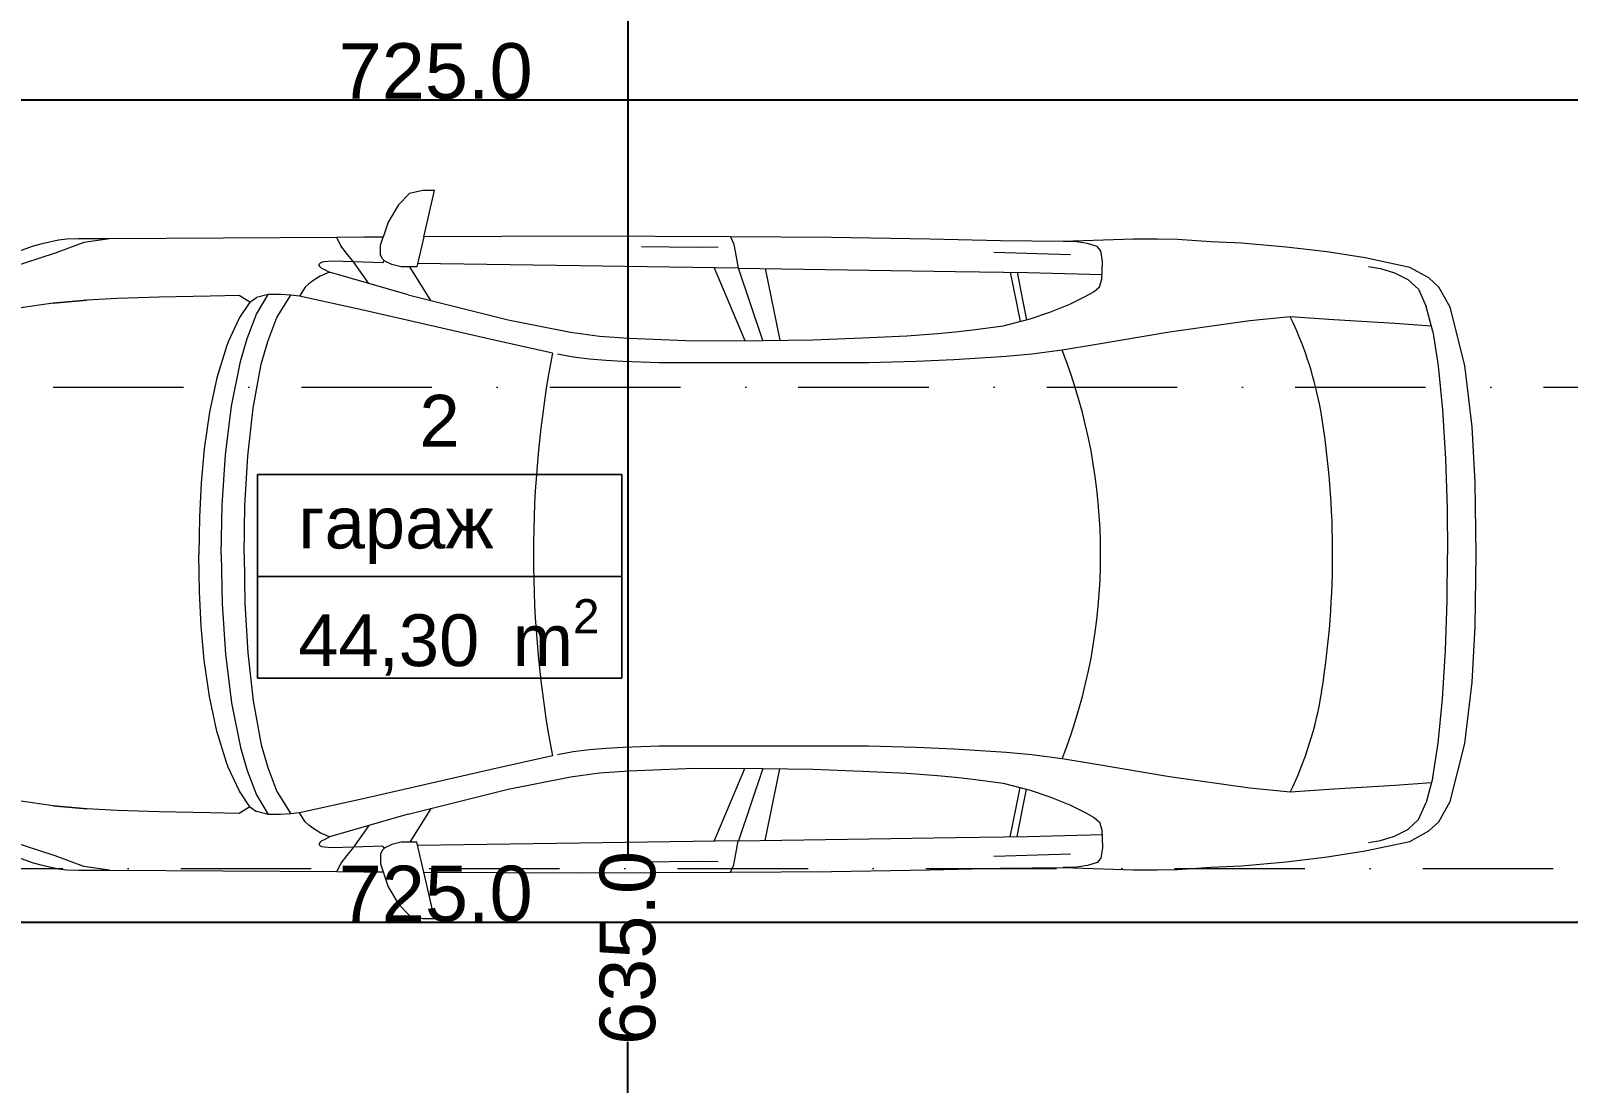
# Model space of a CAD drawing. Header units: centimetres. Extents: x 5906 to 32017, y -966 to 7982.
# Drawn here: x 16632.9 to 17048.4, y 4617.7 to 4902.1 of the extents above; entities that cross this region are included whole.
import ezdxf

# ---------------------------------------------------------------- set-up
doc = ezdxf.new("R2010")
doc.units = ezdxf.units.CM
doc.header["$MEASUREMENT"] = 0
doc.linetypes.add('Dot & Dashed', pattern=[67.027776, 35.277777, -17.638888, 0, -14.111111])
for name, color, linetype, lineweight in [('Квадратура_Pen_No__5', 150, 'Continuous', 13), ('коли_Pen_No__4', 102, 'Continuous', 15), ('оси_Pen_No__4', 102, 'Continuous', 15)]:
    doc.layers.add(name, color=color, linetype=linetype, lineweight=lineweight)
doc.layers.add('размери', color=7, linetype='Continuous')
doc.styles.add('GENERATED_STYLE_1', font='arial.ttf')
doc.dimstyles.new('GENERATED_STYLE__1', dxfattribs={"dimtxt": 15, "dimasz": 9.5, "dimexe": 0.18, "dimexo": 0.0625, "dimgap": 0, "dimtad": 1, "dimdec": 1, "dimzin": 0, "dimdsep": 46, "dimtxsty": 'GENERATED_STYLE_1', "dimblk": 'ARROWHEAD_2', "dimblk1": 'ARROWHEAD_2', "dimblk2": 'ARROWHEAD_2', "dimcen": 0.09, "dimse1": 1, "dimse2": 1, "dimclrd": 151, "dimclre": 151, "dimclrt": 7, "dimazin": 0, "dimtfac": 1, "dimtdec": 4, "dimtmove": 0, "dimatfit": 3, "dimfxl": 1, "dimtolj": 1, "dimtzin": 0, "dimarcsym": 0})
doc.dimstyles.new('GENERATED_STYLE__2', dxfattribs={"dimtxt": 15, "dimasz": 9.5, "dimexe": 0.18, "dimexo": 0.0625, "dimgap": 0, "dimtad": 1, "dimtih": 1, "dimtoh": 1, "dimdec": 1, "dimzin": 0, "dimdsep": 46, "dimtxsty": 'GENERATED_STYLE_1', "dimblk": 'ARROWHEAD_2', "dimblk1": 'ARROWHEAD_2', "dimblk2": 'ARROWHEAD_2', "dimcen": 0.09, "dimse1": 1, "dimse2": 1, "dimclrd": 151, "dimclre": 151, "dimclrt": 7, "dimazin": 0, "dimtfac": 1, "dimtdec": 4, "dimtmove": 0, "dimatfit": 3, "dimfxl": 1, "dimtolj": 1, "dimtzin": 0, "dimarcsym": 0})

# ---------------------------------------------------------------- blocks, each defined once
blk = doc.blocks.new('ARROWHEAD_2')
at = {"color": 0, "linetype": 'Continuous', "lineweight": 0}
for p, q in [((-0.378, -0.655), (0.378, 0.655)), ((0, 0), (-1, 0))]:
    blk.add_line(p, q, dxfattribs=at)
blk = doc.blocks.new('*D454')
at = {"layer": 'DEFPOINTS', "color": 0, "linetype": 'Continuous', "transparency": 16777216}
for p in [(17104.87, 4883.47), (16379.87, 4872.97), (17104.87, 4635.78)]:
    blk.add_point(p, dxfattribs=at)
at = {"layer": 'размери', "color": 151, "linetype": 'Continuous', "lineweight": -2, "transparency": 16777216}
blk.add_line((16389.37, 4883.47), (17095.37, 4883.47), dxfattribs=at)
at = {"layer": 'размери', "color": 151, "linetype": 'Continuous', "lineweight": -2, "transparency": 16777216, "xscale": 9.5, "yscale": 9.5, "zscale": 9.5, "rotation": 180}
blk.add_blockref('ARROWHEAD_2', (16379.87, 4883.47), dxfattribs=at)
at = {"layer": 'размери', "color": 151, "linetype": 'Continuous', "lineweight": -2, "transparency": 16777216, "xscale": 9.5, "yscale": 9.5, "zscale": 9.5}
blk.add_blockref('ARROWHEAD_2', (17104.87, 4883.47), dxfattribs=at)
at = {"layer": 'размери', "color": 7, "linetype": 'Continuous', "lineweight": 13, "transparency": 16777216, "insert": (16742.34, 4891.13), "char_height": 15, "attachment_point": 5, "style": 'GENERATED_STYLE_1'}
blk.add_mtext('\\A1;725.0', dxfattribs=at)
blk = doc.blocks.new('*D462')
at = {"layer": 'DEFPOINTS', "color": 0, "linetype": 'Continuous', "transparency": 16777216}
for p in [(16697.37, 4983.28), (16794.26, 4983.28), (16802.37, 4348.28)]:
    blk.add_point(p, dxfattribs=at)
at = {"layer": 'размери', "color": 151, "linetype": 'Continuous', "lineweight": -2, "transparency": 16777216}
for p, q in [((16794.26, 4973.78), (16794.26, 4679.62)), ((16794.26, 4357.78), (16794.26, 4628.97))]:
    blk.add_line(p, q, dxfattribs=at)
at = {"layer": 'размери', "color": 151, "linetype": 'Continuous', "lineweight": -2, "transparency": 16777216, "xscale": 9.5, "yscale": 9.5, "zscale": 9.5}
for p, rotation in [((16794.26, 4983.28), 90), ((16794.26, 4348.28), 270)]:
    blk.add_blockref('ARROWHEAD_2', p, dxfattribs=dict(at, rotation=rotation))
at = {"layer": 'размери', "color": 7, "linetype": 'Continuous', "lineweight": 13, "transparency": 16777216, "insert": (16794.26, 4654.3), "char_height": 15, "attachment_point": 5, "rotation": 90, "style": 'GENERATED_STYLE_1'}
blk.add_mtext('\\A1;635.0', dxfattribs=at)
blk = doc.blocks.new('*D465')
at = {"layer": 'DEFPOINTS', "color": 0, "linetype": 'Continuous', "transparency": 16777216}
for p in [(16416.4, 4983.28), (16697.37, 4983.28), (16289.87, 4448.28)]:
    blk.add_point(p, dxfattribs=at)
at = {"layer": 'размери', "color": 151, "linetype": 'Continuous', "lineweight": -2, "transparency": 16777216}
for p, q in [((16416.4, 4973.78), (16416.4, 4729.58)), ((16416.4, 4457.78), (16416.4, 4679.02))]:
    blk.add_line(p, q, dxfattribs=at)
at = {"layer": 'размери', "color": 151, "linetype": 'Continuous', "lineweight": -2, "transparency": 16777216, "xscale": 9.5, "yscale": 9.5, "zscale": 9.5}
for p, rotation in [((16416.4, 4983.28), 90), ((16416.4, 4448.28), 270)]:
    blk.add_blockref('ARROWHEAD_2', p, dxfattribs=dict(at, rotation=rotation))
at = {"layer": 'размери', "color": 7, "linetype": 'Continuous', "lineweight": 13, "transparency": 16777216, "insert": (16416.4, 4704.3), "char_height": 15, "attachment_point": 5, "rotation": 90, "style": 'GENERATED_STYLE_1'}
blk.add_mtext('\\A1;535.0', dxfattribs=at)
blk = doc.blocks.new('*D504')
at = {"layer": 'DEFPOINTS', "color": 0, "linetype": 'Continuous', "transparency": 16777216}
for p in [(16379.87, 4715.78), (17104.87, 4661.26), (17104.87, 4653.28)]:
    blk.add_point(p, dxfattribs=at)
at = {"layer": 'размери', "color": 151, "linetype": 'Continuous', "lineweight": -2, "transparency": 16777216}
blk.add_line((16389.37, 4661.26), (17095.37, 4661.26), dxfattribs=at)
at = {"layer": 'размери', "color": 151, "linetype": 'Continuous', "lineweight": -2, "transparency": 16777216, "xscale": 9.5, "yscale": 9.5, "zscale": 9.5, "rotation": 180}
blk.add_blockref('ARROWHEAD_2', (16379.87, 4661.26), dxfattribs=at)
at = {"layer": 'размери', "color": 151, "linetype": 'Continuous', "lineweight": -2, "transparency": 16777216, "xscale": 9.5, "yscale": 9.5, "zscale": 9.5}
blk.add_blockref('ARROWHEAD_2', (17104.87, 4661.26), dxfattribs=at)
at = {"layer": 'размери', "color": 7, "linetype": 'Continuous', "lineweight": 13, "transparency": 16777216, "insert": (16742.34, 4668.92), "char_height": 15, "attachment_point": 5, "style": 'GENERATED_STYLE_1'}
blk.add_mtext('\\A1;725.0', dxfattribs=at)
blk = doc.blocks.new('*D553')
at = {"layer": 'DEFPOINTS', "color": 0, "linetype": 'Continuous', "transparency": 16777216}
for p in [(15274.87, 4767.08), (17129.87, 4297.07), (17129.87, 4035.32)]:
    blk.add_point(p, dxfattribs=at)
at = {"layer": 'размери', "color": 151, "linetype": 'Continuous', "lineweight": -2, "transparency": 16777216}
blk.add_line((15284.37, 4035.32), (17120.37, 4035.32), dxfattribs=at)
at = {"layer": 'размери', "color": 151, "linetype": 'Continuous', "lineweight": -2, "transparency": 16777216, "xscale": 9.5, "yscale": 9.5, "zscale": 9.5, "rotation": 180}
blk.add_blockref('ARROWHEAD_2', (15274.87, 4035.32), dxfattribs=at)
at = {"layer": 'размери', "color": 151, "linetype": 'Continuous', "lineweight": -2, "transparency": 16777216, "xscale": 9.5, "yscale": 9.5, "zscale": 9.5}
blk.add_blockref('ARROWHEAD_2', (17129.87, 4035.32), dxfattribs=at)
at = {"layer": 'размери', "color": 7, "linetype": 'Continuous', "lineweight": 13, "transparency": 16777216, "insert": (16202.37, 4042.97), "char_height": 15, "attachment_point": 5, "style": 'GENERATED_STYLE_1'}
blk.add_mtext('\\A1;1855.0', dxfattribs=at)

msp = doc.modelspace()

# ---------------------------------------------------------------- linework, layer by layer
at = {"layer": 'Квадратура_Pen_No__5', "color": 150, "linetype": 'Continuous', "lineweight": 13}
for p, q in [((16792.617, 4782.175), (16694.194, 4782.175)), ((16694.194, 4782.175), (16694.194, 4727.175)), ((16694.194, 4782.175), (16792.617, 4782.175)), ((16694.194, 4754.675), (16694.194, 4782.175)), ((16792.617, 4727.175), (16792.617, 4782.175)), ((16792.617, 4782.175), (16792.617, 4754.675)), ((16792.617, 4754.675), (16694.194, 4754.675)), ((16694.194, 4754.675), (16792.617, 4754.675)), ((16694.194, 4727.175), (16694.194, 4754.675)), ((16792.617, 4754.675), (16792.617, 4727.175)), ((16694.194, 4727.175), (16792.617, 4727.175)), ((16792.617, 4727.175), (16694.194, 4727.175))]:
    msp.add_line(p, q, dxfattribs=at)
at = {"layer": 'коли_Pen_No__4', "color": 102, "linetype": 'Continuous', "lineweight": 15}
for p, q in [((16647.277, 4844.931), (16639.547, 4841.972)), ((16654.162, 4845.855), (16647.277, 4844.931)), ((16716.736, 4844.007), (16715.647, 4846.244)), ((16727.436, 4844.165), (16728.172, 4846.367)), ((16739.179, 4846.404), (16737.242, 4838.342)), ((16821.978, 4846.452), (16822.894, 4844.415)), ((16822.894, 4844.415), (16822.947, 4844.232)), ((16915.49, 4845.032), (16911.883, 4845.151)), ((16918.447, 4844.627), (16915.49, 4845.032)), ((16921.075, 4843.838), (16918.447, 4844.627)), ((16639.547, 4841.972), (16627.385, 4838.068)), ((16718.283, 4841.98), (16716.736, 4844.007)), ((16720.162, 4839.647), (16718.283, 4841.98)), ((16727.442, 4841.539), (16727.436, 4844.165)), ((16727.921, 4840.584), (16727.442, 4841.539)), ((16728.628, 4839.826), (16727.921, 4840.584)), ((16812.951, 4843.506), (16797.998, 4843.748)), ((16818.7, 4843.647), (16812.951, 4843.506)), ((16822.947, 4844.232), (16823.012, 4843.926)), ((16823.012, 4843.926), (16823.449, 4841.494)), ((16823.449, 4841.494), (16824.105, 4837.997)), ((16913.876, 4841.522), (16893.157, 4842.218)), ((16922.06, 4842.646), (16921.075, 4843.838)), ((16922.508, 4839.739), (16922.06, 4842.646)), ((16710.879, 4838.651), (16710.882, 4839.003)), ((16711.118, 4838.285), (16710.879, 4838.651)), ((16710.882, 4839.003), (16711.17, 4839.328)), ((16711.118, 4838.285), (16711.527, 4837.995)), ((16713.611, 4836.897), (16711.129, 4835.823)), ((16711.702, 4839.602), (16711.17, 4839.328)), ((16711.527, 4837.995), (16712.305, 4837.587)), ((16712.242, 4839.699), (16711.702, 4839.602)), ((16714.402, 4839.819), (16712.242, 4839.699)), ((16712.305, 4837.587), (16713.611, 4836.897)), ((16734.924, 4830.758), (16713.611, 4836.897)), ((16720.162, 4839.647), (16714.402, 4839.819)), ((16728.095, 4839.369), (16720.162, 4839.647)), ((16724.312, 4833.815), (16720.162, 4839.647)), ((16728.095, 4839.369), (16728.424, 4840.045)), ((16730.515, 4838.906), (16728.628, 4839.826)), ((16733.005, 4838.342), (16730.515, 4838.906)), ((16737.242, 4838.342), (16733.005, 4838.342)), ((16741.048, 4829.222), (16735.372, 4838.342)), ((16781.202, 4838.602), (16737.464, 4839.207)), ((16824.105, 4837.997), (16781.202, 4838.602)), ((16817.631, 4838.089), (16825.93, 4818.388)), ((16824.105, 4837.997), (16853.601, 4837.532)), ((16830.767, 4818.401), (16824.207, 4837.996)), ((16831.338, 4837.883), (16835.314, 4818.478)), ((16853.601, 4837.532), (16882.769, 4837.066)), ((16882.769, 4837.066), (16902.225, 4836.791)), ((16897.624, 4836.856), (16899.241, 4828.937)), ((16899.434, 4836.831), (16901.051, 4828.911)), ((16902.225, 4836.791), (16922.424, 4836.245)), ((16922.394, 4834.989), (16922.508, 4839.739)), ((16994.452, 4838.448), (16997.621, 4837.848)), ((16997.621, 4837.848), (17001.451, 4836.695)), ((17001.451, 4836.695), (17005.073, 4834.925)), ((16707.08, 4832.796), (16705.584, 4830.364)), ((16708.06, 4833.708), (16707.08, 4832.796)), ((16709.111, 4834.571), (16708.06, 4833.708)), ((16711.129, 4835.823), (16709.111, 4834.571)), ((16920.297, 4831.66), (16921.721, 4832.88)), ((16921.721, 4832.88), (16922.394, 4834.989)), ((17005.073, 4834.925), (17007.906, 4832.239)), ((17007.906, 4832.239), (17010.021, 4827.577)), ((16638.991, 4828.497), (16630.241, 4827.219)), ((16648.124, 4829.322), (16638.991, 4828.497)), ((16638.991, 4828.497), (16648.122, 4829.319)), ((16656.244, 4829.747), (16648.122, 4829.321)), ((16667.642, 4830.15), (16656.244, 4829.747)), ((16681.421, 4830.398), (16667.642, 4830.15)), ((16689.238, 4830.603), (16681.416, 4830.398)), ((16681.417, 4830.398), (16681.416, 4830.398)), ((16692.09, 4828.77), (16689.238, 4830.603)), ((16692.086, 4828.769), (16689.297, 4824.583)), ((16692.086, 4828.769), (16692.09, 4828.77)), ((16692.09, 4828.77), (16693.906, 4830.019)), ((16693.906, 4830.019), (16693.905, 4830.017)), ((16697.071, 4830.801), (16693.906, 4830.019)), ((16693.953, 4825.51), (16697.071, 4830.801)), ((16700.389, 4830.874), (16697.071, 4830.801)), ((16699.45, 4824.59), (16703.245, 4830.673)), ((16703.245, 4830.673), (16700.389, 4830.874)), ((16705.584, 4830.364), (16703.245, 4830.673)), ((16722.759, 4826.595), (16705.584, 4830.364)), ((16705.584, 4830.363), (16705.584, 4830.364)), ((16734.924, 4830.758), (16761.928, 4823.982)), ((16899.241, 4828.937), (16900.287, 4823.548)), ((16901.051, 4828.911), (16902.008, 4823.986)), ((16908.332, 4826.056), (16913.707, 4828.253)), ((16913.707, 4828.253), (16917.838, 4830.262)), ((16917.838, 4830.262), (16920.297, 4831.66)), ((16689.297, 4824.583), (16686.24, 4818.025)), ((16691.361, 4818.921), (16693.953, 4825.51)), ((16696.986, 4818.138), (16699.45, 4824.591)), ((16739.679, 4822.733), (16722.759, 4826.595)), ((16761.928, 4823.982), (16778.763, 4820.659)), ((16895.693, 4822.38), (16903.015, 4824.242)), ((16903.015, 4824.242), (16908.332, 4826.056)), ((16962.386, 4823.731), (16940.604, 4820.653)), ((16973.266, 4824.795), (16962.386, 4823.731)), ((16985.051, 4824.017), (16973.266, 4824.795)), ((17001.537, 4822.994), (16985.051, 4824.017)), ((17011.791, 4820.827), (17010.021, 4827.577)), ((16757.002, 4818.774), (16739.679, 4822.733)), ((16778.763, 4820.659), (16786.576, 4819.613)), ((16786.576, 4819.613), (16794.661, 4819.04)), ((16857.68, 4819.098), (16869.704, 4819.697)), ((16869.704, 4819.697), (16877.964, 4820.283)), ((16877.964, 4820.283), (16882.829, 4820.761)), ((16882.829, 4820.761), (16887.482, 4821.31)), ((16887.482, 4821.31), (16895.693, 4822.38)), ((16940.604, 4820.653), (16920.37, 4817.258)), ((17011.398, 4822.325), (17001.537, 4822.994)), ((17011.791, 4820.827), (17013.24, 4811.6)), ((16685.784, 4816.8), (16683.173, 4808.303)), ((16686.24, 4818.025), (16685.784, 4816.8)), ((16689.6, 4812.761), (16691.361, 4818.921)), ((16695.23, 4812.025), (16696.986, 4818.138)), ((16773.891, 4815.006), (16757.002, 4818.774)), ((16794.661, 4819.04), (16803.354, 4818.647)), ((16803.354, 4818.647), (16812.184, 4818.351)), ((16812.184, 4818.351), (16830.767, 4818.401)), ((16830.767, 4818.401), (16844.237, 4818.629)), ((16844.237, 4818.629), (16857.68, 4819.098)), ((16911.638, 4815.83), (16903.433, 4814.735)), ((16920.37, 4817.258), (16911.638, 4815.83)), ((16687.202, 4800.707), (16689.6, 4812.761)), ((16693.032, 4800.173), (16695.23, 4812.025)), ((16775.235, 4814.717), (16775.299, 4814.688)), ((16779.538, 4813.905), (16775.281, 4814.696)), ((16783.878, 4813.358), (16779.538, 4813.905)), ((16788.301, 4813.002), (16783.876, 4813.359)), ((16792.915, 4812.764), (16788.3, 4813.002)), ((16802.701, 4812.404), (16792.914, 4812.764)), ((16859.288, 4812.408), (16802.701, 4812.404)), ((16872.194, 4812.781), (16859.288, 4812.408)), ((16882.34, 4813.228), (16872.194, 4812.781)), ((16889.547, 4813.641), (16882.339, 4813.228)), ((16896.536, 4814.107), (16889.546, 4813.641)), ((16903.434, 4814.735), (16896.534, 4814.107)), ((17013.24, 4811.602), (17014.417, 4799.662)), ((16683.173, 4808.303), (16681.209, 4799.007)), ((16681.209, 4799.007), (16679.818, 4789.162)), ((16685.575, 4787.504), (16687.202, 4800.707)), ((16691.591, 4787.208), (16693.032, 4800.173)), ((17014.417, 4799.662), (17015.207, 4786.471)), ((16679.818, 4789.162), (16678.993, 4779.968)), ((16684.653, 4773.916), (16685.575, 4787.504)), ((16690.802, 4773.795), (16691.591, 4787.208)), ((17015.207, 4786.471), (17015.645, 4773.093)), ((16678.993, 4779.968), (16678.526, 4770.718)), ((16684.362, 4760.599), (16684.653, 4773.916)), ((16690.562, 4760.596), (16690.802, 4773.795)), ((16678.526, 4770.718), (16678.362, 4760.598)), ((17015.645, 4773.093), (17015.768, 4760.599)), ((16678.526, 4750.48), (16678.362, 4760.6)), ((16684.362, 4760.599), (16684.653, 4747.282)), ((16690.562, 4760.602), (16690.802, 4747.403)), ((17015.645, 4748.105), (17015.768, 4760.599)), ((16678.993, 4741.23), (16678.526, 4750.48)), ((16684.653, 4747.282), (16685.575, 4733.694)), ((16690.802, 4747.404), (16691.591, 4733.99)), ((17015.207, 4734.728), (17015.645, 4748.105)), ((16679.818, 4732.036), (16678.993, 4741.23)), ((16685.575, 4733.694), (16687.202, 4720.491)), ((16691.591, 4733.99), (16693.032, 4721.025)), ((17014.417, 4721.536), (17015.207, 4734.728)), ((16681.209, 4722.191), (16679.818, 4732.036)), ((16683.173, 4712.896), (16681.209, 4722.191)), ((16687.202, 4720.491), (16689.6, 4708.437)), ((16693.032, 4721.025), (16695.23, 4709.173)), ((17013.24, 4709.596), (17014.417, 4721.536)), ((16685.784, 4704.399), (16683.173, 4712.896)), ((16689.6, 4708.437), (16691.361, 4702.277)), ((16695.23, 4709.173), (16696.986, 4703.06)), ((16779.538, 4707.293), (16775.281, 4706.502)), ((16783.878, 4707.84), (16779.538, 4707.293)), ((16788.301, 4708.196), (16783.876, 4707.84)), ((16792.915, 4708.434), (16788.3, 4708.196)), ((16802.701, 4708.794), (16792.914, 4708.434)), ((16859.288, 4708.79), (16802.701, 4708.794)), ((16872.194, 4708.418), (16859.288, 4708.79)), ((16882.34, 4707.97), (16872.194, 4708.418)), ((16889.547, 4707.557), (16882.339, 4707.97)), ((16896.536, 4707.091), (16889.546, 4707.557)), ((17011.791, 4700.371), (17013.24, 4709.598)), ((16686.24, 4703.173), (16685.784, 4704.399)), ((16689.297, 4696.615), (16686.24, 4703.173)), ((16773.891, 4706.192), (16757.002, 4702.424)), ((16775.235, 4706.481), (16775.299, 4706.51)), ((16903.434, 4706.463), (16896.534, 4707.091)), ((16911.638, 4705.368), (16903.433, 4706.463)), ((16920.37, 4703.94), (16911.638, 4705.368)), ((16940.604, 4700.545), (16920.37, 4703.94)), ((16691.361, 4702.277), (16693.953, 4695.688)), ((16696.986, 4703.06), (16699.45, 4696.607)), ((16757.002, 4702.424), (16739.679, 4698.465)), ((16761.928, 4697.216), (16778.763, 4700.539)), ((16778.763, 4700.539), (16786.576, 4701.585)), ((16786.576, 4701.585), (16794.661, 4702.158)), ((16794.661, 4702.158), (16803.354, 4702.551)), ((16803.354, 4702.551), (16812.184, 4702.847)), ((16812.184, 4702.847), (16830.767, 4702.797)), ((16817.631, 4683.11), (16825.93, 4702.81)), ((16830.767, 4702.797), (16824.207, 4683.202)), ((16830.767, 4702.797), (16844.237, 4702.569)), ((16831.338, 4683.315), (16835.314, 4702.72)), ((16844.237, 4702.569), (16857.68, 4702.1)), ((16857.68, 4702.1), (16869.704, 4701.501)), ((16869.704, 4701.501), (16877.964, 4700.915)), ((16877.964, 4700.915), (16882.829, 4700.437)), ((16882.829, 4700.437), (16887.482, 4699.888)), ((16887.482, 4699.888), (16895.693, 4698.818)), ((16962.386, 4697.467), (16940.604, 4700.545)), ((17011.791, 4700.371), (17010.021, 4693.621)), ((16692.086, 4692.429), (16689.297, 4696.615)), ((16693.953, 4695.688), (16697.071, 4690.397)), ((16699.45, 4696.608), (16703.245, 4690.525)), ((16739.679, 4698.465), (16722.759, 4694.603)), ((16734.924, 4690.44), (16761.928, 4697.216)), ((16895.693, 4698.818), (16903.015, 4696.956)), ((16899.241, 4692.261), (16900.287, 4697.65)), ((16901.051, 4692.287), (16902.008, 4697.212)), ((16903.015, 4696.956), (16908.332, 4695.142)), ((16908.332, 4695.142), (16913.707, 4692.945)), ((16973.266, 4696.403), (16962.386, 4697.467)), ((16985.051, 4697.181), (16973.266, 4696.403)), ((17001.537, 4698.204), (16985.051, 4697.181)), ((17011.398, 4698.873), (17001.537, 4698.204)), ((16638.991, 4692.701), (16630.241, 4693.979)), ((16648.124, 4691.877), (16638.991, 4692.701)), ((16638.991, 4692.701), (16648.122, 4691.879)), ((16656.244, 4691.451), (16648.122, 4691.877)), ((16667.642, 4691.048), (16656.244, 4691.451)), ((16681.421, 4690.8), (16667.642, 4691.048)), ((16681.417, 4690.8), (16681.416, 4690.8)), ((16689.238, 4690.595), (16681.416, 4690.8)), ((16692.09, 4692.428), (16689.238, 4690.595)), ((16692.086, 4692.429), (16692.09, 4692.428)), ((16692.09, 4692.428), (16693.906, 4691.179)), ((16693.906, 4691.179), (16693.905, 4691.181)), ((16697.071, 4690.397), (16693.906, 4691.179)), ((16705.584, 4690.834), (16703.245, 4690.525)), ((16722.759, 4694.603), (16705.584, 4690.834)), ((16705.584, 4690.835), (16705.584, 4690.834)), ((16707.08, 4688.403), (16705.584, 4690.834)), ((16741.048, 4691.977), (16735.372, 4682.856)), ((16897.624, 4684.342), (16899.241, 4692.261)), ((16899.434, 4684.367), (16901.051, 4692.287)), ((16913.707, 4692.945), (16917.838, 4690.936)), ((16917.838, 4690.936), (16920.297, 4689.538)), ((17007.906, 4688.959), (17010.021, 4693.621)), ((16700.389, 4690.324), (16697.071, 4690.397)), ((16703.245, 4690.525), (16700.389, 4690.324)), ((16708.06, 4687.49), (16707.08, 4688.403)), ((16709.111, 4686.627), (16708.06, 4687.49)), ((16711.129, 4685.375), (16709.111, 4686.627)), ((16734.924, 4690.44), (16713.611, 4684.301)), ((16724.312, 4687.383), (16720.162, 4681.551)), ((16920.297, 4689.538), (16921.721, 4688.319)), ((16921.721, 4688.319), (16922.394, 4686.209)), ((17005.073, 4686.273), (17007.906, 4688.959)), ((16639.547, 4679.226), (16627.385, 4683.13)), ((16711.118, 4682.913), (16710.879, 4682.547)), ((16710.879, 4682.547), (16710.882, 4682.195)), ((16711.118, 4682.913), (16711.527, 4683.203)), ((16713.611, 4684.301), (16711.129, 4685.375)), ((16711.527, 4683.203), (16712.305, 4683.611)), ((16712.305, 4683.611), (16713.611, 4684.301)), ((16733.005, 4682.856), (16730.515, 4682.292)), ((16737.242, 4682.856), (16733.005, 4682.856)), ((16739.179, 4674.794), (16737.242, 4682.856)), ((16781.202, 4682.596), (16737.464, 4681.991)), ((16824.105, 4683.201), (16781.202, 4682.596)), ((16823.449, 4679.704), (16824.105, 4683.201)), ((16824.105, 4683.201), (16853.601, 4683.666)), ((16853.601, 4683.666), (16882.769, 4684.132)), ((16882.769, 4684.132), (16902.225, 4684.407)), ((16902.225, 4684.407), (16922.424, 4684.953)), ((16922.394, 4686.209), (16922.508, 4681.459)), ((16994.452, 4682.75), (16997.621, 4683.35)), ((16997.621, 4683.35), (17001.451, 4684.503)), ((17001.451, 4684.503), (17005.073, 4686.273)), ((16647.277, 4676.267), (16639.547, 4679.226)), ((16710.882, 4682.195), (16711.17, 4681.87)), ((16711.702, 4681.596), (16711.17, 4681.87)), ((16712.242, 4681.499), (16711.702, 4681.596)), ((16714.402, 4681.379), (16712.242, 4681.499)), ((16720.162, 4681.551), (16714.402, 4681.379)), ((16718.283, 4679.218), (16716.736, 4677.191)), ((16720.162, 4681.551), (16718.283, 4679.218)), ((16728.095, 4681.829), (16720.162, 4681.551)), ((16727.442, 4679.659), (16727.436, 4677.033)), ((16727.921, 4680.614), (16727.442, 4679.659)), ((16728.628, 4681.372), (16727.921, 4680.614)), ((16728.095, 4681.829), (16728.424, 4681.153)), ((16730.515, 4682.292), (16728.628, 4681.372)), ((16823.012, 4677.272), (16823.449, 4679.704)), ((16913.876, 4679.676), (16893.157, 4678.98)), ((16922.06, 4678.552), (16921.075, 4677.36)), ((16922.508, 4681.459), (16922.06, 4678.552)), ((16644.552, 4677.31), (16644.457, 4677.315)), ((16654.162, 4675.344), (16647.277, 4676.267)), ((16716.736, 4677.191), (16715.647, 4674.954)), ((16727.436, 4677.033), (16728.172, 4674.831)), ((16812.951, 4677.692), (16797.998, 4677.45)), ((16818.7, 4677.551), (16812.951, 4677.692)), ((16821.978, 4674.746), (16822.894, 4676.783)), ((16822.894, 4676.783), (16822.947, 4676.967)), ((16822.947, 4676.967), (16823.012, 4677.272)), ((16915.49, 4676.167), (16911.883, 4676.047)), ((16918.447, 4676.571), (16915.49, 4676.167)), ((16921.075, 4677.36), (16918.447, 4676.571))]:
    msp.add_line(p, q, dxfattribs=at)
msp.add_lwpolyline([(16619.538, 4682.343), (16633.609, 4677.293), (16636.002, 4676.634), (16640.447, 4675.658), (16642.712, 4675.396), (16645.82, 4675.346), (16649.393, 4675.336), (16654.162, 4675.344), (16715.647, 4674.954), (16722.972, 4674.855), (16728.172, 4674.831), (16729.506, 4670.841), (16732.274, 4666.098), (16735.273, 4663.108), (16738.852, 4662.277), (16742.07, 4662.277), (16739.179, 4674.794), (16781.353, 4674.561), (16821.978, 4674.746), (16849.31, 4674.982), (16875.891, 4675.431), (16894.962, 4675.839), (16911.883, 4676.047), (16930.932, 4675.366), (16937.367, 4675.37), (16942.8, 4675.535), (16951.786, 4676.138), (16960.139, 4676.495), (16972.197, 4677.576), (16983.278, 4678.873), (16993.486, 4680.496), (17005.598, 4683.02), (17010.733, 4685.897), (17013.446, 4688.418), (17016.469, 4693.823), (17020.469, 4709.498), (17022.432, 4726.103), (17023.258, 4741.131), (17023.501, 4760.599), (17023.258, 4780.067), (17022.432, 4795.095), (17020.469, 4811.7), (17016.469, 4827.375), (17013.446, 4832.78), (17010.733, 4835.301), (17005.598, 4838.178), (16993.486, 4840.702), (16983.279, 4842.325), (16972.197, 4843.622), (16960.139, 4844.703), (16951.786, 4845.06), (16942.8, 4845.663), (16937.367, 4845.828), (16930.932, 4845.832), (16911.883, 4845.151), (16894.962, 4845.359), (16875.891, 4845.767), (16849.31, 4846.216), (16821.978, 4846.452), (16781.353, 4846.637), (16739.179, 4846.404), (16742.07, 4858.921), (16738.852, 4858.921), (16735.273, 4858.09), (16732.274, 4855.1), (16729.506, 4850.357), (16728.172, 4846.367), (16722.972, 4846.343), (16715.647, 4846.244), (16654.162, 4845.855), (16649.393, 4845.862), (16645.82, 4845.852), (16642.712, 4845.802), (16640.447, 4845.54), (16636.002, 4844.564), (16633.609, 4843.906), (16619.538, 4838.855)], dxfattribs=at)
for centre, radius, start, end in [((16885.676, 4782.367), 97.325, 11.23053, 25.84555), ((16769.983, 4760.599), 152.042, 338.69921, 21.30079), ((17059.486, 4760.599), 290.73, 169.2142, 190.7858), ((16749.328, 4760.773), 235.396, 350.8804, 9.92229), ((16885.676, 4738.831), 97.325, 334.15445, 350.91173)]:
    msp.add_arc(centre, radius, start, end, dxfattribs=at)
at = {"layer": 'оси_Pen_No__4', "color": 102, "linetype": 'Dot & Dashed', "lineweight": 15}
for p, q in [((14759.366, 4805.783), (17428.848, 4805.783)), ((15062.37, 4675.783), (17428.848, 4675.783))]:
    msp.add_line(p, q, dxfattribs=at)

# ---------------------------------------------------------------- texts
at = {"layer": 'Квадратура_Pen_No__5', "color": 150, "linetype": 'Continuous', "lineweight": 13, "char_height": 14, "style": 'GENERATED_STYLE_1'}
for s, insert, attachment_point in [('\\A1;{\\pqc;\\pt0;\\fArial|b0|i0|c0|p0;\\W1.000000;2}', (16743.405, 4803.725), 2), ('\\A1;{\\pql;\\pt0;\\fArial|b0|i0|c0|p0;\\W1.000000;гараж}', (16705.194, 4776.225), 1), ('\\A1;{\\pql;\\pt0,460;\\fArial|b0|i0|c0|p0;\\W1.000000;44,30\\fArial|b0|i0|c0|p0;\\W1.000000;\\A1{\\H.66x;\\S^  ;}\\fArial|b0|i0|c0|p0;\\W1.000000; m\\fArial|b0|i0|c0|p0;\\W1.000000;\\A1{\\H.66x;\\S2^  ;}}', (16705.194, 4748.525), 1)]:
    msp.add_mtext(s, dxfattribs=dict(at, insert=insert, attachment_point=attachment_point))

# ---------------------------------------------------------------- dimensions: what is measured, and where the dimension line sits
at = {"layer": 'размери', "color": 151, "linetype": 'Continuous', "lineweight": 13}
for base, p1, picture, middle in [((16416.398, 4983.278), (16289.874, 4448.278), '*D465', (16416.398, 4704.299)), ((16794.257, 4983.278), (16802.374, 4348.278), '*D462', (16794.257, 4654.299))]:
    dim = msp.add_linear_dim(base=base, p1=p1, p2=(16697.374, 4983.278), angle=90, dimstyle='GENERATED_STYLE__1', dxfattribs=at)
    dim.commit()
    dim.dimension.update_dxf_attribs({"geometry": picture, "text_midpoint": middle, "dimtype": 160, "text_rotation": 90})
for base, p1, p2, picture, middle in [((17104.874, 4883.466), (16379.874, 4872.966), (17104.874, 4635.782), '*D454', (16742.336, 4883.466)), ((17129.874, 4035.316), (15274.874, 4767.079), (17129.874, 4297.074), '*D553', (16202.366, 4035.316)), ((17104.874, 4661.263), (16379.874, 4715.778), (17104.874, 4653.283), '*D504', (16742.336, 4661.263))]:
    dim = msp.add_linear_dim(base=base, p1=p1, p2=p2, dimstyle='GENERATED_STYLE__2', dxfattribs=at)
    dim.commit()
    dim.dimension.update_dxf_attribs({"geometry": picture, "text_midpoint": middle, "dimtype": 160})

doc.saveas('drawing.dxf')
